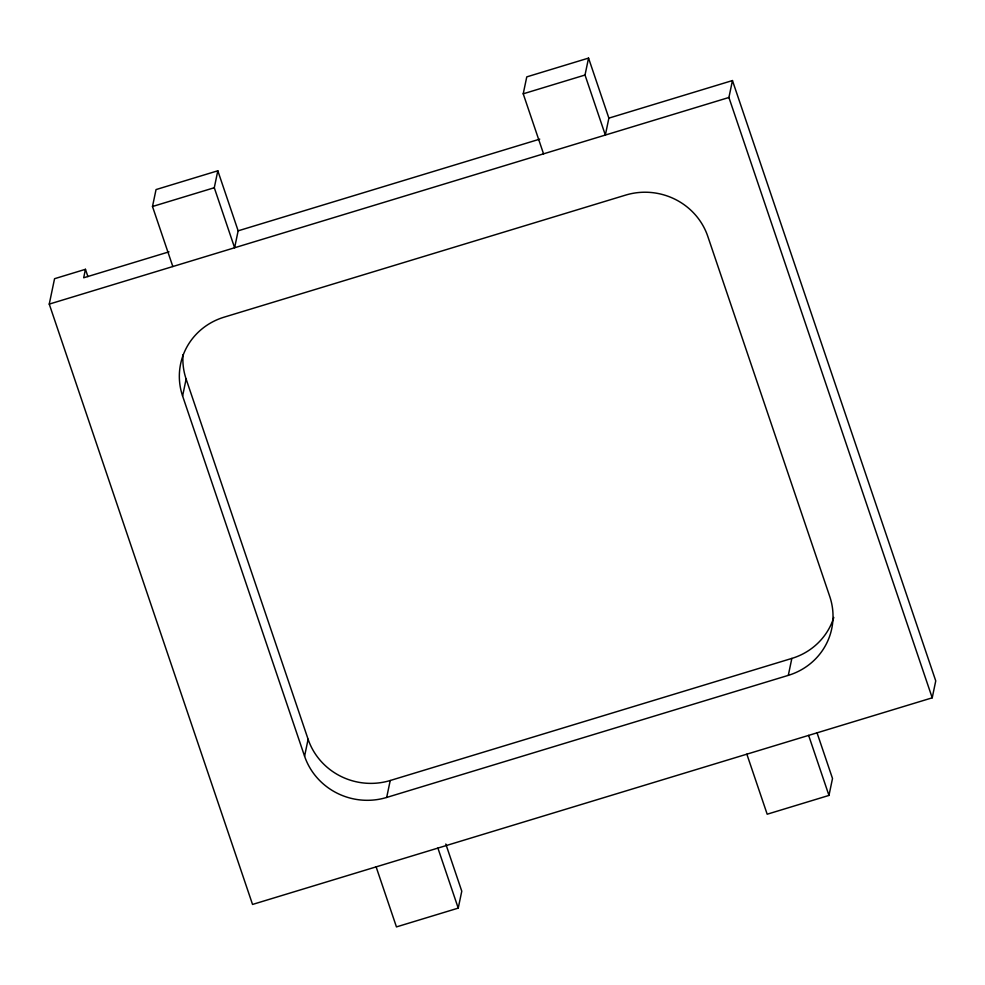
<?xml version="1.0" encoding="UTF-8"?>
<svg xmlns="http://www.w3.org/2000/svg" width="985" height="985" viewBox="0 0 985 985"><rect width="100%" height="100%" fill="white"/><g stroke="black" fill="none" stroke-linecap="round" stroke-linejoin="round"><path stroke-width="1.48" d="M543.548 153.845L523.22 93.809L526.766 76.879L588.55 58.09L585.016 75.032L605.344 135.056L608.878 118.126L732.458 80.561L935.75 680.894L932.216 697.823L252.542 904.439L49.25 304.106L54.557 278.706L85.449 269.311L87.924 276.6M85.449 269.311L83.676 277.782L169.014 251.84M172.831 266.541L152.49 206.505L156.036 189.576L217.82 170.787L238.148 230.822L234.615 247.752L214.287 187.729L217.82 170.787M182.594 395.995A65.145 62.806 11.8 0 1 224.051 317.182L625.672 195.092A65.145 62.806 11.8 0 1 707.784 236.338L829.764 596.541A65.145 62.806 11.8 0 1 788.308 675.365L386.686 797.444A65.145 62.806 11.8 0 1 304.574 756.197L182.594 395.995L186.128 379.065A65.145 62.806 11.8 0 1 183.05 354.662M304.574 756.197L308.108 739.267L186.128 379.065M386.686 797.444L390.22 780.514L791.841 658.423A65.145 62.806 11.8 0 0 833.79 617.447M376.122 866.874L396.45 926.91L458.234 908.121L461.78 891.191L445.799 844.022M932.216 697.823L728.912 97.49L732.458 80.561M788.308 675.365L791.841 658.423M746.852 754.178L767.18 814.213L828.964 795.424L832.51 778.495L817.021 732.754M152.49 206.505L214.287 187.729M523.22 93.809L585.016 75.032M238.148 230.822L539.731 139.144M49.25 304.106L728.912 97.49M588.55 58.09L608.878 118.126M808.636 735.389L828.964 795.424M437.906 848.085L458.234 908.121M390.22 780.514A65.145 62.806 11.8 0 1 308.108 739.267"/></g></svg>
